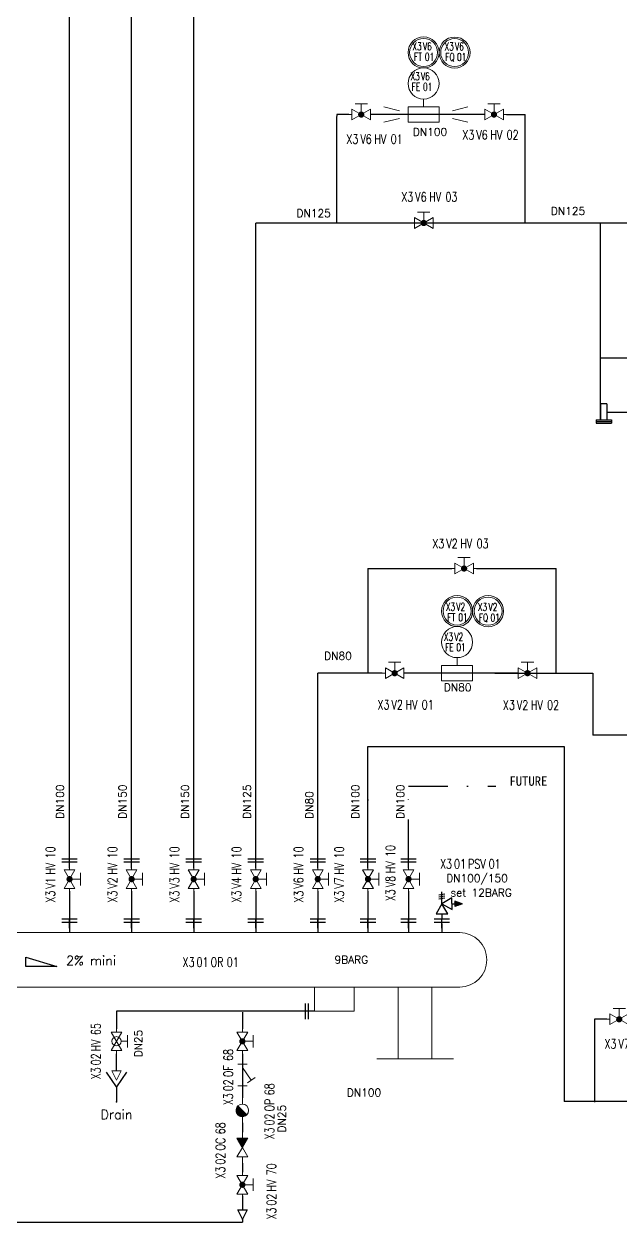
# Model space of a CAD drawing. Header units: inches. Extents: x 12135 to 13221, y 17278 to 18154.
# Drawn here: x 12649.8 to 12842, y 17298.2 to 17684 of the extents above; entities that cross this region are included whole.
import ezdxf
from ezdxf.enums import TextEntityAlignment as Align

# ---------------------------------------------------------------- set-up
doc = ezdxf.new("R2010")
doc.units = ezdxf.units.IN
doc.header["$MEASUREMENT"] = 0
doc.linetypes.add('ACAD_ISO02W100', pattern=[15, 12, -3])
doc.linetypes.add('DASHDOT', pattern=[25.4, 12.7, -6.35, 0, -6.35])
for name, color, linetype in [('20 Pipe Steam Industrial', 231, 'Continuous'), ('diagram$0$TEXT', 1, 'Continuous'), ('FUTUR', 253, 'DASHDOT'), ('Materiel divers', 7, 'Continuous'), ('MATERIEL-DIVERS', 7, 'Continuous'), ('POMPES-PROCESS', 7, 'Continuous'), ('REPERES', 7, 'Continuous'), ('Steam pipe', 231, 'Continuous'), ('techn-data', 7, 'Continuous'), ('TEXTES', 7, 'Continuous'), ('TUYAUTERIE-EGOUT', 32, 'Continuous'), ('TUYAUTERIE-PROCESS', 30, 'Continuous'), ('TXT_FR', 7, 'Continuous'), ('VALVE', 5, 'Continuous')]:
    doc.layers.add(name, color=color, linetype=linetype)
for name, color, linetype, lineweight in [('31 Equipment', 7, 'Continuous', 9), ('33 Instruments Labels', 7, 'Continuous', 9), ('40 TXT Data', 7, 'Continuous', 9)]:
    doc.layers.add(name, color=color, linetype=linetype, lineweight=lineweight)
doc.layers.get('REPERES').off()
doc.styles.add('diagram$0$Standard', font='romans.shx')
doc.styles.add('ROMANS', font='ROMANS.SHX')

# ---------------------------------------------------------------- blocks, each defined once
blk = doc.blocks.new('f201')
for p, q in [((0, 0), (3, 0)), ((2, 2.5), (2, 0)), ((2, 0), (2, -2.5)), ((3, 2.5), (3, 0)), ((3, 0), (3, -2.5))]:
    blk.add_line(p, q)
blk = doc.blocks.new('FLE23-A')
at = {"color": 7}
for p, q in [((0, 1.5), (-3, 0)), ((-3, 0), (0, -1.5)), ((0, -1.5), (0, 1.5))]:
    blk.add_line(p, q, dxfattribs=at)
at = {"layer": 'MATERIEL-DIVERS', "color": 7, "extrusion": (-1, 0, 0)}
blk.add_point((-3, 0), dxfattribs=at)
at = {"layer": 'MATERIEL-DIVERS', "color": 2}
for p in [(-3, 0), (0, 0)]:
    blk.add_point(p, dxfattribs=at)
at = {"layer": 'MATERIEL-DIVERS', "color": 7, "extrusion": (1, 0, 0)}
blk.add_point((0, 0), dxfattribs=at)
blk = doc.blocks.new('APV-VLVM-SEAT-2WAY-1')
at = {"layer": '31 Equipment', "ltscale": 38}
for p, q in [((-3, 0), (-4, 0)), ((3, 0), (4, 0))]:
    blk.add_line(p, q, dxfattribs=at)
at = {"layer": '31 Equipment'}
for p, q in [((-3, 1.734), (-3, -1.734)), ((-3, -1.734), (3, 1.734)), ((3, -1.734), (-3, 1.734)), ((-2, 3.5), (2, 3.5)), ((0, 1), (0, 3.5)), ((3, 1.734), (3, -1.734))]:
    blk.add_line(p, q, dxfattribs=at)
at = {"layer": '31 Equipment', "const_width": 1}
blk.add_lwpolyline([(-0.5, 0, 1), (0.5, 0, 1)], format="xyb", close=True, dxfattribs=at)
blk = doc.blocks.new('APV-FCE-GEN-STMTRAP-1')
at = {"layer": '31 Equipment'}
h = blk.add_hatch(dxfattribs=at)
h.set_pattern_fill('ANSI31', color=256, scale=0.01, style=0)
h.set_pattern_definition([(45, (-4, 0), (-0.02245064, 0.02245064), [])])
h.paths.add_polyline_path([(1.41, 1.42), (-1.42, -1.41, 1.002832)])
at = {"layer": '31 Equipment', "linetype": 'ACAD_ISO02W100', "ltscale": 38}
for p, q in [((-2, 0), (-4, 0)), ((2, 0), (4, 0))]:
    blk.add_line(p, q, dxfattribs=at)
at = {"layer": '31 Equipment', "color": 7}
blk.add_line((1.41, 1.42), (-1.42, -1.41), dxfattribs=at)
for start, end in [(45.2431, 224.7569), (224.8381, 45.1623)]:
    blk.add_arc((0, 0), 2, start, end, dxfattribs=at)
blk = doc.blocks.new('APV-FCE-NRV-GEN-1')
at = {"layer": '31 Equipment'}
h = blk.add_hatch(dxfattribs=at)
h.set_pattern_fill('ANSI31', color=256, scale=0.01, style=0)
h.set_pattern_definition([(45, (0, 0), (-0.02245064, 0.02245064), [])])
h.paths.add_polyline_path([(3, 1.75), (3, -1.75), (0, 0)])
at = {"layer": '31 Equipment', "linetype": 'ACAD_ISO02W100', "ltscale": 38}
for p, q in [((-3, 0), (-5, 0)), ((0, 0), (-3, 1.75)), ((-3, 1.75), (-3, -1.75)), ((0, 0), (-3, -1.75)), ((0, 0), (3, 1.75)), ((0, 0), (3, -1.75)), ((3, 1.75), (3, -1.75)), ((3, 0), (5, 0))]:
    blk.add_line(p, q, dxfattribs=at)
blk = doc.blocks.new('VALV-PRV')
at = {"layer": 'MATERIEL-DIVERS'}
h = blk.add_hatch(dxfattribs=at)
h.set_pattern_fill('ANSI37', color=256, scale=0.01, style=0)
h.set_pattern_definition([(45, (0, 0), (-0.02245064, 0.02245064), []), (135, (0, 0), (-0.02245064, -0.02245064), [])])
edge = h.paths.add_edge_path()
edge.add_line((6.53, 4.87), (4.21, 4.08))
edge.add_line((4.21, 5.66), (4.21, 4.08))
edge.add_line((6.53, 4.87), (4.21, 5.66))
at = {"color": 7}
for p, q in [((-0.97, 7.8), (0.98, 8.12)), ((0, 4.87), (0, 8.77)), ((0.98, 8.12), (0.98, 8.12)), ((0, 4.87), (-1.88, 1.62)), ((-0.97, 7.15), (0.98, 7.47)), ((-0.97, 6.5), (0.98, 6.82)), ((3.25, 6.75), (0, 4.87)), ((0, 4.87), (3.25, 3)), ((1.88, 1.62), (0, 4.87)), ((0.98, 7.47), (0.98, 7.47)), ((0.98, 6.82), (0.98, 6.82)), ((3.25, 3), (3.25, 6.75)), ((3.25, 4.87), (4.21, 4.87)), ((4.21, 5.66), (4.21, 4.08)), ((6.53, 4.87), (4.21, 5.66)), ((6.53, 4.87), (4.21, 4.08)), ((-1.88, 1.62), (1.88, 1.62)), ((0, 1.62), (0, 0))]:
    blk.add_line(p, q, dxfattribs=at)
at = {"color": 7, "extrusion": (0, -1, 0)}
blk.add_point((0, 0), dxfattribs=at)
blk = doc.blocks.new('APV-FILT-GEN-Y-1')
at = {"layer": '31 Equipment'}
for p, q in [((-3.5, -1.5), (-3.5, 1.5)), ((-3.5, 0), (3.5, 0)), ((-2.5, 0), (1.6, -2.87)), ((3.5, 1.5), (3.5, -1.5)), ((2.46, -1.64), (0.74, -4.1))]:
    blk.add_line(p, q, dxfattribs=at)
blk = doc.blocks.new('APV-VLVM-BALL-KHV+MF-1')
at = {"layer": '31 Equipment', "ltscale": 38}
for p, q in [((-3, 0), (-4, 0)), ((3, 0), (4, 0))]:
    blk.add_line(p, q, dxfattribs=at)
at = {"layer": '31 Equipment'}
for p, q in [((-3, 1.734), (-3, -1.734)), ((-3, -1.734), (3, 1.734)), ((3, -1.734), (-3, 1.734)), ((-2, 3.5), (2, 3.5)), ((0, 1.5), (0, 3.5)), ((3, 1.734), (3, -1.734))]:
    blk.add_line(p, q, dxfattribs=at)
blk.add_circle((0, 0), 1.5, dxfattribs=at)
blk = doc.blocks.new('EGOUT')
at = {"color": 7}
for p, q in [((-3.2, 9.61), (0, 4.81)), ((0, 4.81), (3.2, 9.61)), ((0, 4.81), (0, 0))]:
    blk.add_line(p, q, dxfattribs=at)
at = {"color": 7, "extrusion": (0, -1, 0)}
blk.add_point((0, 0), dxfattribs=at)
at = {"layer": 'POMPES-PROCESS', "style": 'ROMANS'}
blk.add_attdef('EGOUT', text='', height=3, dxfattribs=at).set_placement((0, -4), align=Align.MIDDLE)
blk = doc.blocks.new('APV-SIGN-ARW-FLOW-1')
at = {"layer": '31 Equipment'}
for p, q in [((-1.5, -1.5), (-1.5, 1.5)), ((-1.5, 1.5), (1.5, 0)), ((1.5, 0), (-1.5, -1.5))]:
    blk.add_line(p, q, dxfattribs=at)
blk = doc.blocks.new('PENTE-G')
at = {"layer": 'MATERIEL-DIVERS'}
blk.add_lwpolyline([(-5, 2), (5, 2), (5, 5), (-5, 2)], dxfattribs=at)
blk = doc.blocks.new('APV-INS-M-L-FE')
at = {"layer": '31 Equipment', "color": 7}
for p, q in [((-5, -7.5), (-5, -7.5)), ((-5, -7.5), (-5, -12.5)), ((5, -7.5), (-5, -7.5)), ((0, -5), (0, -7.5)), ((5, -12.5), (5, -7.5)), ((-5, -10), (5, -10)), ((-5, -12.5), (5, -12.5))]:
    blk.add_line(p, q, dxfattribs=at)
blk.add_circle((0, 0), 5, dxfattribs=at)
at = {"layer": '33 Instruments Labels', "style": 'ROMANS', "width": 0.8, "flags": 8}
blk.add_attdef('FE', text='', height=3, dxfattribs=at).set_placement((0, 0), align=Align.MIDDLE)
blk = doc.blocks.new('APV-INS-F-L-FT')
at = {"layer": '31 Equipment'}
for radius in [5, 4.5]:
    blk.add_circle((0, 0), radius, dxfattribs=at)
blk = doc.blocks.new('APV-INS-F-L-FQ')
at = {"layer": '31 Equipment'}
for radius in [5, 4.5]:
    blk.add_circle((0, 0), radius, dxfattribs=at)
blk = doc.blocks.new('APV-FCE-GEN-REDCON-1')
at = {"layer": '31 Equipment', "color": 7}
for p, q in [((-2.5, 2.5), (2.5, 1.25)), ((2.5, 1.25), (2.5, 1.25)), ((2.5, -1.25), (-2.5, -2.5))]:
    blk.add_line(p, q, dxfattribs=at)
blk = doc.blocks.new('REPNORM')
at = {"layer": 'TEXTES', "style": 'ROMANS', "width": 0.75}
for tag, p in [('ZONE', (-9.75, -1.25)), ('SOUSZONE', (-5.25, -1.25)), ('ELEMENT', (0, -1.25)), ('NUM', (4.5, -1.25))]:
    blk.add_attdef(tag, p, '', height=3, dxfattribs=at)
blk = doc.blocks.new('REPINS2')
at = {"layer": 'TEXTES', "style": 'ROMANS', "width": 0.7}
for tag, p in [('ZONE', (-3.35, 0.8)), ('SOUSZONE', (0.05, 0.8)), ('NUM', (0.7, -2.6))]:
    blk.add_attdef(tag, p, '', height=2.5, dxfattribs=at)
blk.add_attdef('ELEMENT', text='', height=2.5, dxfattribs=at).set_placement((-1.56, -2.59), align=Align.CENTER)

msp = doc.modelspace()

# ---------------------------------------------------------------- linework, layer by layer
at = {"layer": '20 Pipe Steam Industrial'}
for p, q in [((12837.73, 17561.61, 0), (12835.67, 17561.63, 0)), ((12679.68, 17366.04, 0), (12679.68, 17360.37, 0))]:
    msp.add_line(p, q, dxfattribs=at)
at = {"layer": '20 Pipe Steam Industrial', "ltscale": 0.1}
for p, q in [((12664.55, 17404.69, 0), (12664.55, 17391.38, 0)), ((12684.55, 17404.69, 0), (12684.55, 17391.38, 0)), ((12704.55, 17404.69, 0), (12704.55, 17391.38, 0)), ((12724.55, 17404.69, 0), (12724.55, 17391.38, 0)), ((12744.55, 17404.69, 0), (12744.55, 17391.38, 0)), ((12760.72, 17404.69, 0), (12760.72, 17391.38, 0)), ((12773.8, 17404.69, 0), (12773.8, 17391.38, 0)), ((12784.55, 17394.21, -0.01), (12784.55, 17391.38, 0)), ((12720.24, 17366.04, 0), (12679.68, 17366.04, 0)), ((12743.49, 17366.04, 0), (12720.24, 17366.04, 0)), ((12720.24, 17365.78, 0), (12720.24, 17360.37, 0)), ((12720.24, 17352.37, 0), (12720.24, 17338.14, 0)), ((12720.24, 17330.14, 0), (12720.24, 17327.14, 0)), ((12720.24, 17317.14, 0), (12720.24, 17314.18, 0)), ((12720.24, 17306.64, 0), (12720.24, 17303.09, 0)), ((12720.24, 17306.18, 0), (12720.24, 17302.14, 0))]:
    msp.add_line(p, q, dxfattribs=at)
at = {"layer": '20 Pipe Steam Industrial', "elevation": 0}
for points in [[(12801.62, 17474.92), (12833.21, 17474.92), (12833.21, 17454.99)], [(12760.72, 17415.12), (12760.72, 17451.27), (12823.95, 17451.27), (12823.95, 17337.01)]]:
    msp.add_lwpolyline(points, dxfattribs=at)
at = {"layer": '31 Equipment'}
msp.add_line((12788.24, 17350.73, 0), (12763.53, 17350.73, 0), dxfattribs=at)
at = {"layer": '31 Equipment', "color": 7, "elevation": 0}
for points in [[(12616.19, 17391.38), (12790.28, 17391.38)], [(12790.28, 17373.85), (12616.19, 17373.85)]]:
    msp.add_lwpolyline(points, dxfattribs=at)
at = {"layer": '31 Equipment', "elevation": 0}
for points in [[(12743.49, 17373.85), (12756.25, 17373.85), (12756.25, 17366.04), (12743.49, 17366.04)], [(12781.28, 17373.85), (12770.49, 17373.85), (12770.49, 17350.73), (12781.28, 17350.73)]]:
    msp.add_lwpolyline(points, close=True, dxfattribs=at)
at = {"layer": '31 Equipment', "color": 7}
msp.add_arc((12790.28, 17382.61, 0), 8.76, 270, 90, dxfattribs=at)
at = {"layer": 'FUTUR'}
for p, q in [((12760.72, 17415.12, 0), (12760.72, 17451.27, 0)), ((12760.72, 17451.27, 0), (12803.72, 17451.27, 0)), ((12773.8, 17415.12, 0), (12773.8, 17438.54, 0)), ((12773.8, 17438.54, 0), (12801.91, 17438.54, 0))]:
    msp.add_line(p, q, dxfattribs=at)
at = {"layer": 'Steam pipe'}
for p, q in [((12684.55, 17415.12, 0), (12684.55, 17934.07, 0)), ((12664.49, 17415.12, 0), (12664.49, 17927.94, 0)), ((12704.55, 17415.12, 0), (12704.55, 17797.91, 0)), ((12750.68, 17654.81, 0), (12750.61, 17653.61, 0)), ((12750.61, 17653.61, 0), (12750.61, 17619.89)), ((12754.55, 17654.81, 0), (12750.68, 17654.81, 0)), ((12798.35, 17654.81, 0), (12761.55, 17654.81, 0)), ((12805.35, 17654.81, 0), (12811.33, 17654.81)), ((12811.33, 17653.6), (12811.33, 17654.81)), ((12811.33, 17619.89), (12811.33, 17653.6)), ((12914.44, 17619.89, 0), (12724.55, 17619.89, 0)), ((12724.55, 17415.12, 0), (12724.55, 17619.89, 0)), ((12835.67, 17556.49, 0), (12835.67, 17619.89, 0)), ((12971.97, 17576.36, 0), (12835.67, 17576.34, 0)), ((12835.67, 17561.61, 0), (12835.67, 17556.49, 0)), ((12837.73, 17561.61, 0), (12837.73, 17556.49, 0)), ((12837.73, 17559.02, 0), (12853.48, 17559.02, 0)), ((12834.23, 17556.49, 0), (12836.73, 17556.49, 0)), ((12834.23, 17556.49, 0), (12834.23, 17555.41, 0)), ((12834.23, 17555.92, 0), (12839.23, 17555.92, 0)), ((12834.23, 17555.41, 0), (12836.73, 17555.41, 0)), ((12836.73, 17556.49, 0), (12839.23, 17556.49, 0)), ((12836.73, 17555.41, 0), (12839.23, 17555.41, 0)), ((12839.23, 17556.49, 0), (12839.23, 17555.41, 0)), ((12760.63, 17508.64, 0), (12760.63, 17474.92, 0)), ((12760.63, 17508.62, 0), (12787.71, 17508.62, 0)), ((12795.71, 17508.62, 0), (12821.35, 17508.62, 0)), ((12821.35, 17474.92, 0), (12821.35, 17508.62, 0)), ((12765.33, 17474.92, 0), (12744.55, 17474.92, 0)), ((12744.55, 17415.12, 0), (12744.55, 17474.92, 0)), ((12809.13, 17474.92, 0), (12772.33, 17474.92, 0)), ((13024.53, 17454.99, 0), (12833.21, 17454.99, 0)), ((12833.76, 17363.47, 0), (12833.76, 17336.73, 0)), ((12837.7, 17363.47, 0), (12833.76, 17363.47, 0)), ((12974.18, 17336.73, 0), (12823.95, 17337.01, 0)), ((12501.37, 17298.17, 0), (12720.24, 17298.17, 0)), ((12720.24, 17299.14, 0), (12720.24, 17298.17, 0))]:
    msp.add_line(p, q, dxfattribs=at)
at = {"layer": 'TUYAUTERIE-EGOUT'}
msp.add_line((12679.68, 17346.87, 0), (12679.68, 17352.37, 0), dxfattribs=at)

# ---------------------------------------------------------------- block references
at = {"layer": '31 Equipment', "rotation": 270}
for p in [(12720.24, 17356.37, 0), (12720.24, 17310.18, 0)]:
    msp.add_blockref('APV-VLVM-SEAT-2WAY-1', p, dxfattribs=at)
at = {"layer": 'Materiel divers', "color": 9, "xscale": -1, "rotation": 270}
msp.add_blockref('FLE23-A', (12720.24, 17302.14, 0), dxfattribs=at)
at = {"layer": 'MATERIEL-DIVERS'}
msp.add_blockref('APV-FCE-GEN-REDCON-1', (12768.37, 17654.81, 0), dxfattribs=at)
at = {"layer": 'MATERIEL-DIVERS', "xscale": -1}
for name, p in [('APV-FCE-GEN-REDCON-1', (12790.44, 17654.81, 0)), ('PENTE-G', (12655.48, 17378.45))]:
    msp.add_blockref(name, p, dxfattribs=at)
at = {"layer": 'MATERIEL-DIVERS'}
ref = msp.add_blockref('EGOUT', (12679.68, 17336.87, 0), dxfattribs=dict(at, xscale=-1))
ref.add_attrib('EGOUT', 'Drain', dxfattribs={"layer": 'POMPES-PROCESS', "height": 3, "style": 'ROMANS'}).set_placement((12679.68, 17332.87, 0), align=Align.MIDDLE)
at = {"layer": 'MATERIEL-DIVERS', "xscale": -1, "rotation": 90}
msp.add_blockref('APV-SIGN-ARW-FLOW-1', (12679.68, 17345.37, 0), dxfattribs=at)
at = {"layer": 'REPERES'}
for p, values in [((12778.38, 17674.75, -0.01), {'ZONE': 'X3', 'SOUSZONE': 'V6', 'NUM': '01', 'ELEMENT': 'FT'}), ((12788.72, 17674.68, -0.01), {'ZONE': 'X3', 'SOUSZONE': 'V6', 'NUM': '01', 'ELEMENT': 'FQ'}), ((12777.75, 17665.09, -0.01), {'ZONE': 'X3', 'SOUSZONE': 'V6', 'NUM': '01', 'ELEMENT': 'FE'}), ((12789.15, 17494.24, -0.01), {'ZONE': 'X3', 'SOUSZONE': 'V2', 'NUM': '01', 'ELEMENT': 'FT'}), ((12799.5, 17494.16, -0.01), {'ZONE': 'X3', 'SOUSZONE': 'V2', 'NUM': '01', 'ELEMENT': 'FQ'}), ((12788.52, 17484.58, -0.01), {'ZONE': 'X3', 'SOUSZONE': 'V2', 'NUM': '01', 'ELEMENT': 'FE'})]:
    msp.add_blockref('REPINS2', p, dxfattribs=at).add_auto_attribs(values)
ref = msp.add_blockref('REPNORM', (12763.53, 17646.66, 0.02), dxfattribs=at)
ref.add_attrib('ZONE', 'X3', (12753.78, 17645.41, 0.02), dxfattribs={"layer": 'TEXTES', "height": 3, "style": 'ROMANS', "width": 0.75})
ref.add_attrib('SOUSZONE', 'V6', (12758.28, 17645.42, 0.02), dxfattribs={"layer": 'TEXTES', "height": 3, "style": 'ROMANS', "width": 0.75})
ref.add_attrib('ELEMENT', 'HV', (12762.79, 17645.42, 0.02), dxfattribs={"layer": 'TEXTES', "height": 3, "style": 'ROMANS', "width": 0.75})
ref.add_attrib('NUM', '01', (12768.03, 17645.42, 0.02), dxfattribs={"layer": 'TEXTES', "height": 3, "style": 'ROMANS', "width": 0.75})
ref = msp.add_blockref('REPNORM', (12800.89, 17648.04, 0.02), dxfattribs=at)
ref.add_attrib('ZONE', 'X3', (12791.14, 17646.79, 0.02), dxfattribs={"layer": 'TEXTES', "height": 3, "style": 'ROMANS', "width": 0.75})
ref.add_attrib('SOUSZONE', 'V6', (12795.64, 17646.8, 0.02), dxfattribs={"layer": 'TEXTES', "height": 3, "style": 'ROMANS', "width": 0.75})
ref.add_attrib('ELEMENT', 'HV', (12800.16, 17646.8, 0.02), dxfattribs={"layer": 'TEXTES', "height": 3, "style": 'ROMANS', "width": 0.75})
ref.add_attrib('NUM', '02', (12805.39, 17646.8, 0.02), dxfattribs={"layer": 'TEXTES', "height": 3, "style": 'ROMANS', "width": 0.75})
ref = msp.add_blockref('REPNORM', (12781.2, 17628.02, 0.02), dxfattribs=at)
ref.add_attrib('ZONE', 'X3', (12771.45, 17626.77, 0.02), dxfattribs={"layer": 'TEXTES', "height": 3, "style": 'ROMANS', "width": 0.75})
ref.add_attrib('SOUSZONE', 'V6', (12775.95, 17626.78, 0.02), dxfattribs={"layer": 'TEXTES', "height": 3, "style": 'ROMANS', "width": 0.75})
ref.add_attrib('ELEMENT', 'HV', (12780.46, 17626.78, 0.02), dxfattribs={"layer": 'TEXTES', "height": 3, "style": 'ROMANS', "width": 0.75})
ref.add_attrib('NUM', '03', (12785.7, 17626.78, 0.02), dxfattribs={"layer": 'TEXTES', "height": 3, "style": 'ROMANS', "width": 0.75})
ref = msp.add_blockref('REPNORM', (12791.22, 17516.38, 0.02), dxfattribs=at)
ref.add_attrib('ZONE', 'X3', (12781.47, 17515.13, 0.02), dxfattribs={"layer": 'TEXTES', "height": 3, "style": 'ROMANS', "width": 0.75})
ref.add_attrib('SOUSZONE', 'V2', (12785.97, 17515.14, 0.02), dxfattribs={"layer": 'TEXTES', "height": 3, "style": 'ROMANS', "width": 0.75})
ref.add_attrib('ELEMENT', 'HV', (12790.48, 17515.14, 0.02), dxfattribs={"layer": 'TEXTES', "height": 3, "style": 'ROMANS', "width": 0.75})
ref.add_attrib('NUM', '03', (12795.72, 17515.14, 0.02), dxfattribs={"layer": 'TEXTES', "height": 3, "style": 'ROMANS', "width": 0.75})
ref = msp.add_blockref('REPNORM', (12773.55, 17464.52, 0.02), dxfattribs=at)
ref.add_attrib('ZONE', 'X3', (12763.8, 17463.27, 0.02), dxfattribs={"layer": 'TEXTES', "height": 3, "style": 'ROMANS', "width": 0.75})
ref.add_attrib('SOUSZONE', 'V2', (12768.3, 17463.27, 0.02), dxfattribs={"layer": 'TEXTES', "height": 3, "style": 'ROMANS', "width": 0.75})
ref.add_attrib('ELEMENT', 'HV', (12772.81, 17463.27, 0.02), dxfattribs={"layer": 'TEXTES', "height": 3, "style": 'ROMANS', "width": 0.75})
ref.add_attrib('NUM', '01', (12778.05, 17463.27, 0.02), dxfattribs={"layer": 'TEXTES', "height": 3, "style": 'ROMANS', "width": 0.75})
ref = msp.add_blockref('REPNORM', (12813.96, 17464.39, 0.02), dxfattribs=at)
ref.add_attrib('ZONE', 'X3', (12804.21, 17463.14, 0.02), dxfattribs={"layer": 'TEXTES', "height": 3, "style": 'ROMANS', "width": 0.75})
ref.add_attrib('SOUSZONE', 'V2', (12808.71, 17463.14, 0.02), dxfattribs={"layer": 'TEXTES', "height": 3, "style": 'ROMANS', "width": 0.75})
ref.add_attrib('ELEMENT', 'HV', (12813.23, 17463.14, 0.02), dxfattribs={"layer": 'TEXTES', "height": 3, "style": 'ROMANS', "width": 0.75})
ref.add_attrib('NUM', '02', (12818.46, 17463.14, 0.02), dxfattribs={"layer": 'TEXTES', "height": 3, "style": 'ROMANS', "width": 0.75})
ref = msp.add_blockref('REPNORM', (12658.64, 17410.77, 0.03), dxfattribs=dict(at, rotation=90))
ref.add_attrib('ZONE', 'X3', (12659.89, 17401.02, 0.03), dxfattribs={"layer": 'TEXTES', "height": 3, "rotation": 90, "style": 'ROMANS', "width": 0.75})
ref.add_attrib('SOUSZONE', 'V1', (12659.88, 17405.52, 0.03), dxfattribs={"layer": 'TEXTES', "height": 3, "rotation": 90, "style": 'ROMANS', "width": 0.75})
ref.add_attrib('ELEMENT', 'HV', (12659.88, 17410.03, 0.03), dxfattribs={"layer": 'TEXTES', "height": 3, "rotation": 90, "style": 'ROMANS', "width": 0.75})
ref.add_attrib('NUM', '10', (12659.88, 17415.27, 0.03), dxfattribs={"layer": 'TEXTES', "height": 3, "rotation": 90, "style": 'ROMANS', "width": 0.75})
ref = msp.add_blockref('REPNORM', (12678.64, 17410.77, 0.03), dxfattribs=dict(at, rotation=90))
ref.add_attrib('ZONE', 'X3', (12679.89, 17401.02, 0.03), dxfattribs={"layer": 'TEXTES', "height": 3, "rotation": 90, "style": 'ROMANS', "width": 0.75})
ref.add_attrib('SOUSZONE', 'V2', (12679.88, 17405.52, 0.03), dxfattribs={"layer": 'TEXTES', "height": 3, "rotation": 90, "style": 'ROMANS', "width": 0.75})
ref.add_attrib('ELEMENT', 'HV', (12679.88, 17410.03, 0.03), dxfattribs={"layer": 'TEXTES', "height": 3, "rotation": 90, "style": 'ROMANS', "width": 0.75})
ref.add_attrib('NUM', '10', (12679.88, 17415.27, 0.03), dxfattribs={"layer": 'TEXTES', "height": 3, "rotation": 90, "style": 'ROMANS', "width": 0.75})
ref = msp.add_blockref('REPNORM', (12698.64, 17410.77, 0.03), dxfattribs=dict(at, rotation=90))
ref.add_attrib('ZONE', 'X3', (12699.89, 17401.02, 0.03), dxfattribs={"layer": 'TEXTES', "height": 3, "rotation": 90, "style": 'ROMANS', "width": 0.75})
ref.add_attrib('SOUSZONE', 'V3', (12699.88, 17405.52, 0.03), dxfattribs={"layer": 'TEXTES', "height": 3, "rotation": 90, "style": 'ROMANS', "width": 0.75})
ref.add_attrib('ELEMENT', 'HV', (12699.88, 17410.03, 0.03), dxfattribs={"layer": 'TEXTES', "height": 3, "rotation": 90, "style": 'ROMANS', "width": 0.75})
ref.add_attrib('NUM', '10', (12699.88, 17415.27, 0.03), dxfattribs={"layer": 'TEXTES', "height": 3, "rotation": 90, "style": 'ROMANS', "width": 0.75})
ref = msp.add_blockref('REPNORM', (12718.64, 17410.77, 0.03), dxfattribs=dict(at, rotation=90))
ref.add_attrib('ZONE', 'X3', (12719.89, 17401.02, 0.03), dxfattribs={"layer": 'TEXTES', "height": 3, "rotation": 90, "style": 'ROMANS', "width": 0.75})
ref.add_attrib('SOUSZONE', 'V4', (12719.88, 17405.52, 0.03), dxfattribs={"layer": 'TEXTES', "height": 3, "rotation": 90, "style": 'ROMANS', "width": 0.75})
ref.add_attrib('ELEMENT', 'HV', (12719.88, 17410.03, 0.03), dxfattribs={"layer": 'TEXTES', "height": 3, "rotation": 90, "style": 'ROMANS', "width": 0.75})
ref.add_attrib('NUM', '10', (12719.88, 17415.27, 0.03), dxfattribs={"layer": 'TEXTES', "height": 3, "rotation": 90, "style": 'ROMANS', "width": 0.75})
ref = msp.add_blockref('REPNORM', (12738.64, 17410.77, 0.03), dxfattribs=dict(at, rotation=90))
ref.add_attrib('ZONE', 'X3', (12739.89, 17401.02, 0.03), dxfattribs={"layer": 'TEXTES', "height": 3, "rotation": 90, "style": 'ROMANS', "width": 0.75})
ref.add_attrib('SOUSZONE', 'V6', (12739.88, 17405.52, 0.03), dxfattribs={"layer": 'TEXTES', "height": 3, "rotation": 90, "style": 'ROMANS', "width": 0.75})
ref.add_attrib('ELEMENT', 'HV', (12739.88, 17410.03, 0.03), dxfattribs={"layer": 'TEXTES', "height": 3, "rotation": 90, "style": 'ROMANS', "width": 0.75})
ref.add_attrib('NUM', '10', (12739.88, 17415.27, 0.03), dxfattribs={"layer": 'TEXTES', "height": 3, "rotation": 90, "style": 'ROMANS', "width": 0.75})
ref = msp.add_blockref('REPNORM', (12751.71, 17410.77, 0.03), dxfattribs=dict(at, rotation=90))
ref.add_attrib('ZONE', 'X3', (12752.96, 17401.02, 0.03), dxfattribs={"layer": 'TEXTES', "height": 3, "rotation": 90, "style": 'ROMANS', "width": 0.75})
ref.add_attrib('SOUSZONE', 'V7', (12752.96, 17405.52, 0.03), dxfattribs={"layer": 'TEXTES', "height": 3, "rotation": 90, "style": 'ROMANS', "width": 0.75})
ref.add_attrib('ELEMENT', 'HV', (12752.96, 17410.03, 0.03), dxfattribs={"layer": 'TEXTES', "height": 3, "rotation": 90, "style": 'ROMANS', "width": 0.75})
ref.add_attrib('NUM', '10', (12752.96, 17415.27, 0.03), dxfattribs={"layer": 'TEXTES', "height": 3, "rotation": 90, "style": 'ROMANS', "width": 0.75})
ref = msp.add_blockref('REPNORM', (12768.19, 17411.24, 0.03), dxfattribs=dict(at, rotation=90))
ref.add_attrib('ZONE', 'X3', (12769.44, 17401.49, 0.03), dxfattribs={"layer": 'TEXTES', "height": 3, "rotation": 90, "style": 'ROMANS', "width": 0.75})
ref.add_attrib('SOUSZONE', 'V8', (12769.44, 17405.99, 0.03), dxfattribs={"layer": 'TEXTES', "height": 3, "rotation": 90, "style": 'ROMANS', "width": 0.75})
ref.add_attrib('ELEMENT', 'HV', (12769.44, 17410.5, 0.03), dxfattribs={"layer": 'TEXTES', "height": 3, "rotation": 90, "style": 'ROMANS', "width": 0.75})
ref.add_attrib('NUM', '10', (12769.44, 17415.74, 0.03), dxfattribs={"layer": 'TEXTES', "height": 3, "rotation": 90, "style": 'ROMANS', "width": 0.75})
ref = msp.add_blockref('REPNORM', (12793.72, 17413.24, 0.03), dxfattribs=at)
ref.add_attrib('ZONE', 'X3', (12783.97, 17411.99, 0.03), dxfattribs={"layer": 'TEXTES', "height": 3, "style": 'ROMANS', "width": 0.75})
ref.add_attrib('SOUSZONE', '01', (12788.47, 17411.99, 0.03), dxfattribs={"layer": 'TEXTES', "height": 3, "style": 'ROMANS', "width": 0.75})
ref.add_attrib('ELEMENT', 'PSV', (12792.98, 17411.99, 0.03), dxfattribs={"layer": 'TEXTES', "height": 3, "style": 'ROMANS', "width": 0.75})
ref.add_attrib('NUM', '01', (12799.61, 17411.99, 0.03), dxfattribs={"layer": 'TEXTES', "height": 3, "style": 'ROMANS', "width": 0.75})
ref = msp.add_blockref('REPNORM', (12710.72, 17381.6), dxfattribs=at)
ref.add_attrib('ZONE', 'X3', (12700.97, 17380.35), dxfattribs={"layer": 'TEXTES', "height": 3, "style": 'ROMANS', "width": 0.75})
ref.add_attrib('SOUSZONE', '01', (12705.47, 17380.35), dxfattribs={"layer": 'TEXTES', "height": 3, "style": 'ROMANS', "width": 0.75})
ref.add_attrib('ELEMENT', 'OR', (12709.99, 17380.35), dxfattribs={"layer": 'TEXTES', "height": 3, "style": 'ROMANS', "width": 0.75})
ref.add_attrib('NUM', '01', (12715.22, 17380.35), dxfattribs={"layer": 'TEXTES', "height": 3, "style": 'ROMANS', "width": 0.75})
ref = msp.add_blockref('REPNORM', (12673.29, 17353.86, 0.03), dxfattribs=dict(at, rotation=90))
ref.add_attrib('ZONE', 'X3', (12674.54, 17344.11, 0.03), dxfattribs={"layer": 'TEXTES', "height": 3, "rotation": 90, "style": 'ROMANS', "width": 0.75})
ref.add_attrib('SOUSZONE', '02', (12674.54, 17348.61, 0.03), dxfattribs={"layer": 'TEXTES', "height": 3, "rotation": 90, "style": 'ROMANS', "width": 0.75})
ref.add_attrib('ELEMENT', 'HV', (12674.54, 17353.12, 0.03), dxfattribs={"layer": 'TEXTES', "height": 3, "rotation": 90, "style": 'ROMANS', "width": 0.75})
ref.add_attrib('NUM', '65', (12674.54, 17358.36, 0.03), dxfattribs={"layer": 'TEXTES', "height": 3, "rotation": 90, "style": 'ROMANS', "width": 0.75})
ref = msp.add_blockref('REPNORM', (12846.68, 17355.32, 0.02), dxfattribs=at)
ref.add_attrib('ZONE', 'X3', (12836.93, 17354.07, 0.02), dxfattribs={"layer": 'TEXTES', "height": 3, "style": 'ROMANS', "width": 0.75})
ref.add_attrib('SOUSZONE', 'V7', (12841.43, 17354.08, 0.02), dxfattribs={"layer": 'TEXTES', "height": 3, "style": 'ROMANS', "width": 0.75})
ref.add_attrib('ELEMENT', 'HV', (12845.94, 17354.08, 0.02), dxfattribs={"layer": 'TEXTES', "height": 3, "style": 'ROMANS', "width": 0.75})
ref.add_attrib('NUM', '01', (12851.18, 17354.08, 0.02), dxfattribs={"layer": 'TEXTES', "height": 3, "style": 'ROMANS', "width": 0.75})
ref = msp.add_blockref('REPNORM', (12715.95, 17345.55, 0.03), dxfattribs=dict(at, rotation=90))
ref.add_attrib('ZONE', 'X3', (12717.2, 17335.8, 0.03), dxfattribs={"layer": 'TEXTES', "height": 3, "rotation": 90, "style": 'ROMANS', "width": 0.75})
ref.add_attrib('SOUSZONE', '02', (12717.2, 17340.3, 0.03), dxfattribs={"layer": 'TEXTES', "height": 3, "rotation": 90, "style": 'ROMANS', "width": 0.75})
ref.add_attrib('ELEMENT', 'OF', (12717.2, 17344.82, 0.03), dxfattribs={"layer": 'TEXTES', "height": 3, "rotation": 90, "style": 'ROMANS', "width": 0.75})
ref.add_attrib('NUM', '68', (12717.2, 17350.05, 0.03), dxfattribs={"layer": 'TEXTES', "height": 3, "rotation": 90, "style": 'ROMANS', "width": 0.75})
ref = msp.add_blockref('REPNORM', (12729.24, 17334.51, 0.03), dxfattribs=dict(at, rotation=90))
ref.add_attrib('ZONE', 'X3', (12730.49, 17324.76, 0.03), dxfattribs={"layer": 'TEXTES', "height": 3, "rotation": 90, "style": 'ROMANS', "width": 0.75})
ref.add_attrib('SOUSZONE', '02', (12730.48, 17329.26, 0.03), dxfattribs={"layer": 'TEXTES', "height": 3, "rotation": 90, "style": 'ROMANS', "width": 0.75})
ref.add_attrib('ELEMENT', 'OP', (12730.48, 17333.77, 0.03), dxfattribs={"layer": 'TEXTES', "height": 3, "rotation": 90, "style": 'ROMANS', "width": 0.75})
ref.add_attrib('NUM', '68', (12730.48, 17339.01, 0.03), dxfattribs={"layer": 'TEXTES', "height": 3, "rotation": 90, "style": 'ROMANS', "width": 0.75})
ref = msp.add_blockref('REPNORM', (12713.42, 17321.91, 0.03), dxfattribs=dict(at, rotation=90))
ref.add_attrib('ZONE', 'X3', (12714.67, 17312.16, 0.03), dxfattribs={"layer": 'TEXTES', "height": 3, "rotation": 90, "style": 'ROMANS', "width": 0.75})
ref.add_attrib('SOUSZONE', '02', (12714.66, 17316.66, 0.03), dxfattribs={"layer": 'TEXTES', "height": 3, "rotation": 90, "style": 'ROMANS', "width": 0.75})
ref.add_attrib('ELEMENT', 'OC', (12714.66, 17321.18, 0.03), dxfattribs={"layer": 'TEXTES', "height": 3, "rotation": 90, "style": 'ROMANS', "width": 0.75})
ref.add_attrib('NUM', '68', (12714.66, 17326.41, 0.03), dxfattribs={"layer": 'TEXTES', "height": 3, "rotation": 90, "style": 'ROMANS', "width": 0.75})
ref = msp.add_blockref('REPNORM', (12729.85, 17308.72, 0.03), dxfattribs=dict(at, rotation=90))
ref.add_attrib('ZONE', 'X3', (12731.1, 17298.97, 0.03), dxfattribs={"layer": 'TEXTES', "height": 3, "rotation": 90, "style": 'ROMANS', "width": 0.75})
ref.add_attrib('SOUSZONE', '02', (12731.09, 17303.47, 0.03), dxfattribs={"layer": 'TEXTES', "height": 3, "rotation": 90, "style": 'ROMANS', "width": 0.75})
ref.add_attrib('ELEMENT', 'HV', (12731.09, 17307.98, 0.03), dxfattribs={"layer": 'TEXTES', "height": 3, "rotation": 90, "style": 'ROMANS', "width": 0.75})
ref.add_attrib('NUM', '70', (12731.09, 17313.22, 0.03), dxfattribs={"layer": 'TEXTES', "height": 3, "rotation": 90, "style": 'ROMANS', "width": 0.75})
at = {"layer": 'Steam pipe'}
for p in [(12758.55, 17654.81, 0), (12801.35, 17654.81, 0), (12778.69, 17619.89, 0), (12791.71, 17508.62, 0), (12769.33, 17474.92, 0), (12812.13, 17474.92, 0), (12841.7, 17363.47, 0)]:
    msp.add_blockref('APV-VLVM-SEAT-2WAY-1', p, dxfattribs=at)
at = {"layer": 'Steam pipe', "color": 9, "rotation": 90}
for p in [(12664.55, 17412.12, 0), (12684.55, 17412.12, 0), (12704.55, 17412.12, 0), (12724.55, 17412.12, 0), (12744.55, 17412.12, 0), (12760.72, 17412.12, 0), (12773.8, 17412.12, 0), (12664.55, 17392.79, 0), (12684.55, 17392.79, 0), (12704.55, 17392.79, 0), (12724.55, 17392.79, 0), (12744.55, 17392.79, 0), (12760.72, 17392.79, 0), (12773.8, 17392.79, 0), (12784.55, 17392.79, 0)]:
    msp.add_blockref('f201', p, dxfattribs=at)
at = {"layer": 'Steam pipe'}
for name, p, rotation in [('APV-VLVM-SEAT-2WAY-1', (12664.55, 17408.59, 0.01), 270), ('APV-VLVM-SEAT-2WAY-1', (12684.55, 17408.59, 0.01), 270), ('APV-VLVM-SEAT-2WAY-1', (12704.55, 17408.59, 0.01), 270), ('APV-VLVM-SEAT-2WAY-1', (12724.55, 17408.59, 0.01), 270), ('APV-VLVM-SEAT-2WAY-1', (12744.55, 17408.59, 0.01), 270), ('APV-VLVM-SEAT-2WAY-1', (12760.72, 17408.59, 0.01), 270), ('APV-VLVM-SEAT-2WAY-1', (12773.8, 17408.59, 0.01), 270), ('APV-VLVM-BALL-KHV+MF-1', (12679.68, 17356.37, 0), 270), ('APV-FCE-GEN-STMTRAP-1', (12720.24, 17334.14, 0), 270), ('APV-FCE-NRV-GEN-1', (12720.24, 17322.14, 0), 90)]:
    msp.add_blockref(name, p, dxfattribs=dict(at, rotation=rotation))
at = {"layer": 'Steam pipe', "color": 9, "xscale": -1}
msp.add_blockref('f201', (12743.49, 17366.04, 0), dxfattribs=at)
at = {"layer": 'Steam pipe', "xscale": -1, "rotation": 90}
msp.add_blockref('APV-FILT-GEN-Y-1', (12720.24, 17345.49, 0), dxfattribs=at)
at = {"layer": 'TUYAUTERIE-PROCESS'}
for name, p in [('APV-INS-F-L-FT', (12778.65, 17674.81)), ('APV-INS-F-L-FQ', (12788.65, 17674.78)), ('APV-INS-M-L-FE', (12778.65, 17664.81)), ('APV-INS-F-L-FT', (12789.43, 17494.92, 0)), ('APV-INS-F-L-FQ', (12799.43, 17494.89, 0)), ('APV-INS-M-L-FE', (12789.43, 17484.92, 0))]:
    msp.add_blockref(name, p, dxfattribs=at)
at = {"layer": 'VALVE', "color": 9, "rotation": 0.1145915208690124}
msp.add_blockref('VALV-PRV', (12784.56, 17395.79, 0), dxfattribs=at)

# ---------------------------------------------------------------- texts
at = {"layer": '40 TXT Data', "char_height": 2.5, "attachment_point": 1, "style": 'ROMANS'}
for s, insert, width in [('DN80', (12746.61, 17481.75, 0.01), 14.0814), ('DN80', (12785.19, 17471.58, 0.01), 14.0814), ('DN100/150', (12785.98, 17410.15, 0.01), 14.4856)]:
    msp.add_mtext(s, dxfattribs=dict(at, insert=insert, width=width))
at = {"layer": '40 TXT Data', "char_height": 2.5, "width": 14.4856, "attachment_point": 1, "rotation": 90, "style": 'ROMANS'}
for s, insert in [('DN100', (12660.2, 17428.05, 0.01)), ('DN150', (12680.37, 17428.05, 0.01)), ('DN150', (12700.53, 17428.05, 0.01)), ('\\pt5;DN125', (12720.48, 17428.05, 0.01)), ('DN80', (12740.56, 17428.05, 0.01)), ('DN100', (12755.39, 17428.05, 0.01)), ('DN100', (12769.88, 17428.05, 0.01))]:
    msp.add_mtext(s, dxfattribs=dict(at, insert=insert))
at = {"layer": 'diagram$0$TEXT', "style": 'diagram$0$Standard'}
for s, p in [('set 12BARG', (12797.2, 17404.26, 0)), ('9BARG', (12755.38, 17382.67, 0))]:
    msp.add_text(s, height=2.5, dxfattribs=at).set_placement(p, align=Align.MIDDLE_CENTER)
at = {"layer": 'FUTUR', "insert": (12806.3, 17441.67, -0.06), "char_height": 3, "width": 17.8305, "attachment_point": 1, "style": 'ROMANS'}
msp.add_mtext('{\\f@SimHei|b0|i0|c134|p2;FUTURE}', dxfattribs=at)
at = {"layer": 'techn-data', "char_height": 2.5, "width": 14.0814, "attachment_point": 1, "style": 'ROMANS'}
for s, insert in [('DN100', (12775.23, 17650.48, 0.01)), ('DN125', (12737.71, 17624.3, 0)), ('DN125', (12819.67, 17625.01, 0)), ('DN100', (12753.89, 17341.13, 0))]:
    msp.add_mtext(s, dxfattribs=dict(at, insert=insert))
at = {"layer": 'techn-data', "char_height": 2.5, "width": 14.0814, "attachment_point": 1, "rotation": 90, "style": 'ROMANS'}
for insert in [(12685.49, 17351.22, 0.01), (12731.71, 17327.03, 0.01)]:
    msp.add_mtext('DN25', dxfattribs=dict(at, insert=insert))
at = {"layer": 'TXT_FR', "style": 'ROMANS'}
msp.add_text('2% mini', height=3, dxfattribs=at).set_placement((12671.48, 17382.45), align=Align.MIDDLE)

doc.saveas('drawing.dxf')
